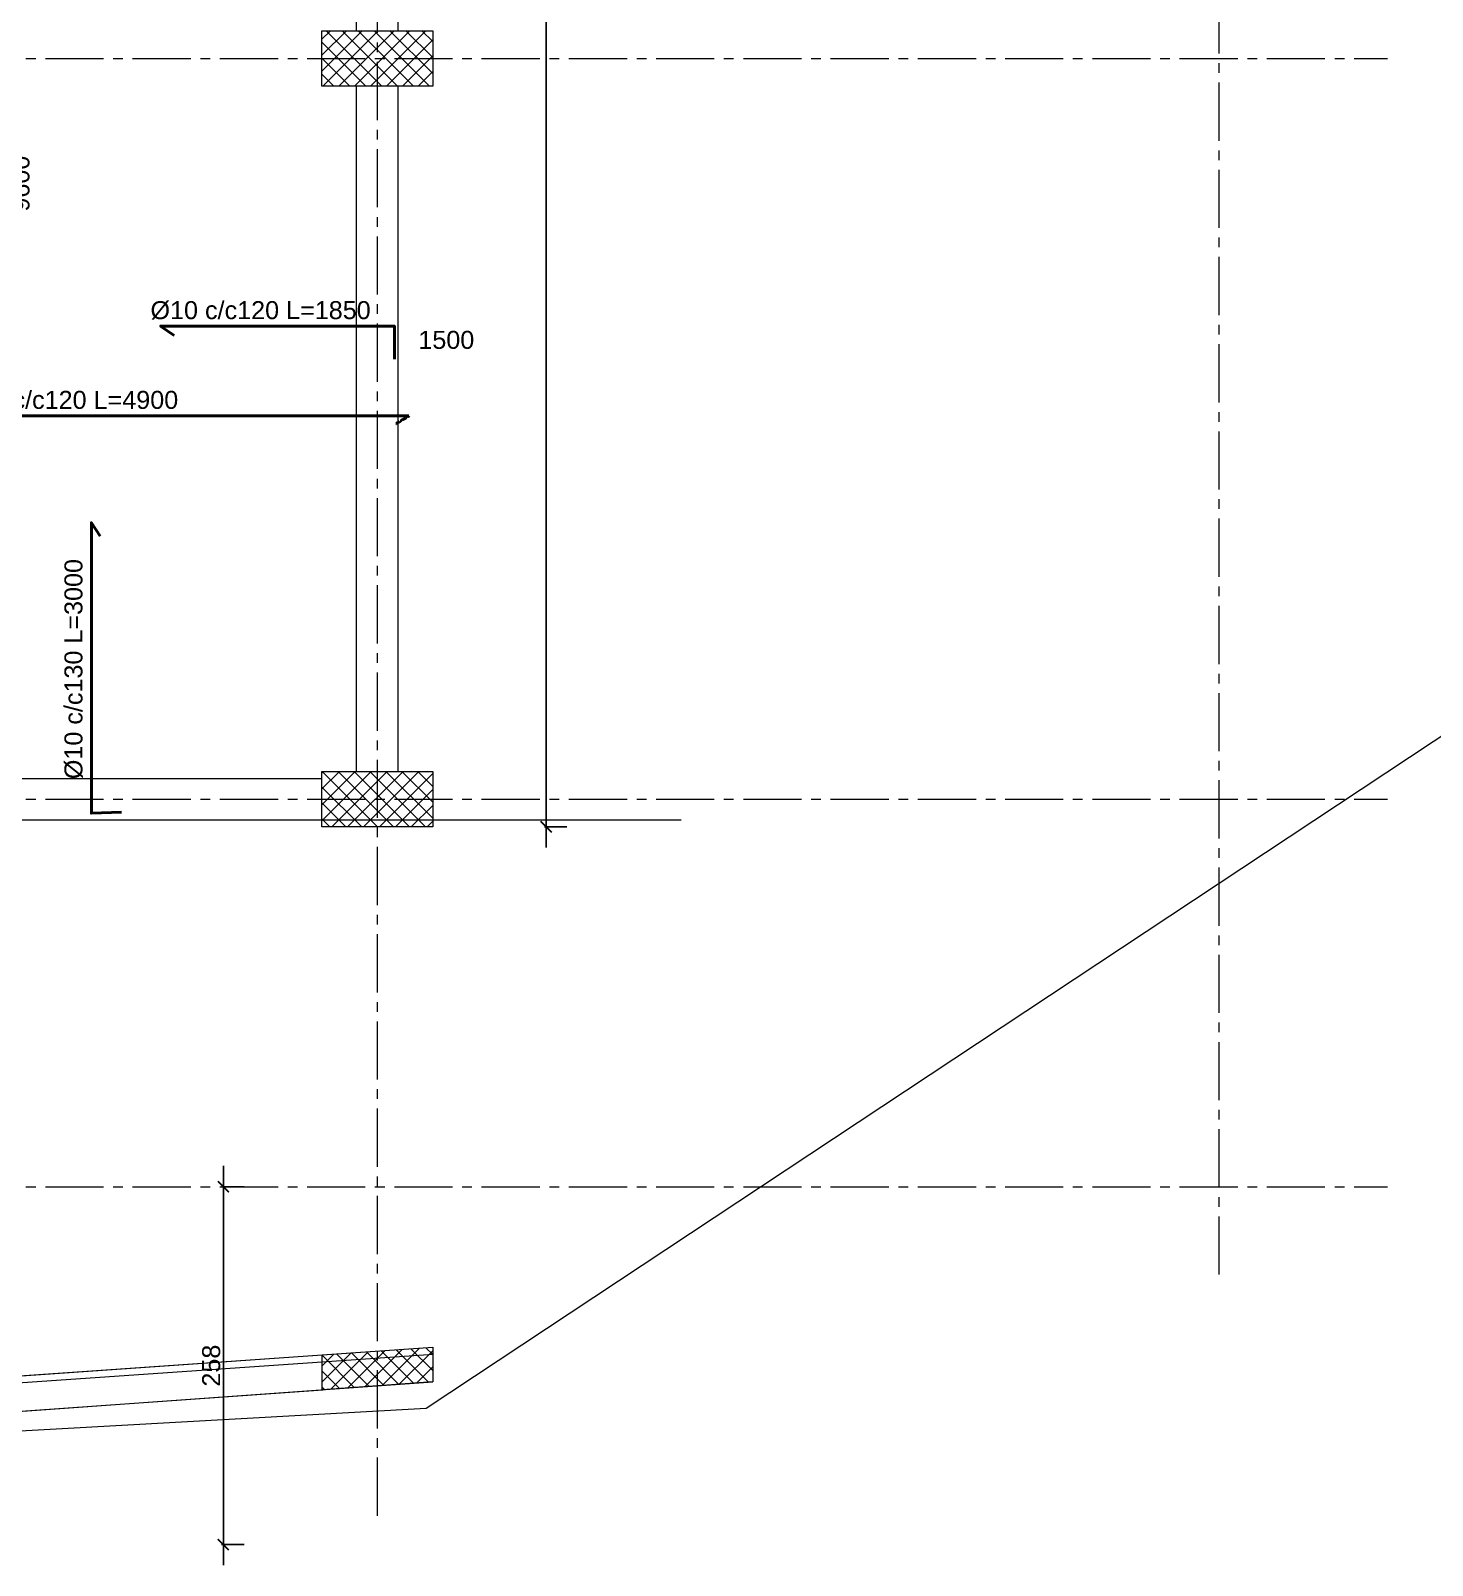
# Model space of a CAD drawing. Header units: inches. Extents: x -26151 to 62940, y -10194 to 246332.
# Drawn here: x -3926 to -2914, y 116363 to 117471 of the extents above; entities that cross this region are included whole.
import ezdxf

# ---------------------------------------------------------------- set-up
doc = ezdxf.new("R2010")
doc.units = ezdxf.units.IN
doc.header["$LTSCALE"] = 0.7
doc.header["$MEASUREMENT"] = 0
for name, pattern in [('ACAD_ISO10W100', [18, 12, -3, 0, -3]), ('CENTER2', [1.125, 0.75, -0.125, 0.125, -0.125]), ('DASHED2', [0.375, 0.25, -0.125])]:
    doc.linetypes.add(name, pattern=pattern)
doc.layers.get('0').update_dxf_attribs({"lineweight": 13})
doc.layers.get('Defpoints').update_dxf_attribs({"lineweight": 5})
for name, color, linetype, lineweight in [('axis', 254, 'ACAD_ISO10W100', 9), ('BEAM', 5, 'Continuous', 0), ('COLUMN', 4, 'Continuous', 20), ('hach', 9, 'Continuous', 9), ('hatch', 9, 'Continuous', 9), ('TEXT', 3, 'Continuous', 25), ('top renforcment', 7, 'Continuous', 40)]:
    doc.layers.add(name, color=color, linetype=linetype, lineweight=lineweight)
doc.styles.get("Standard").update_dxf_attribs({"font": 'arial.ttf', "height": 13})
doc.dimstyles.get("Standard").update_dxf_attribs({"dimtxt": 13, "dimasz": 5, "dimexe": 0.18, "dimexo": 0.0625, "dimgap": 6, "dimtad": 1, "dimdec": 0, "dimlfac": 10, "dimzin": 0, "dimdsep": 46, "dimtxsty": 'Standard', "dimblk": 'ARCHTICK', "dimcen": 0.09, "dimse1": 1, "dimse2": 1, "dimclrd": 1, "dimclre": 7, "dimclrt": 3, "dimadec": 0, "dimazin": 0, "dimtfac": 1, "dimtdec": 0, "dimtix": 1, "dimtofl": 0, "dimtmove": 0, "dimatfit": 3, "dimldrblk": 'ARCHTICK', "dimfxl": 0, "dimtolj": 1, "dimtzin": 0, "dimarcsym": 0})
doc.dimstyles.new('STANDARD$0', dxfattribs={"dimscale": 0, "dimtxt": 50, "dimasz": 8, "dimexe": 15, "dimexo": 0.0625, "dimgap": 2, "dimtad": 1, "dimdec": 0, "dimzin": 0, "dimdsep": 46, "dimtxsty": 'Standard', "dimblk1": 'ARCHTICK', "dimblk2": 'ARCHTICK', "dimsah": 1, "dimcen": 0.09, "dimdle": 15, "dimclrd": 3, "dimclre": 3, "dimclrt": 3, "dimazin": 0, "dimtfac": 1, "dimtdec": 0, "dimtofl": 0, "dimtmove": 1, "dimatfit": 3, "dimldrblk": 'ARCHTICK', "dimfxl": 0, "dimtolj": 1, "dimtzin": 0, "dimarcsym": 0})

# ---------------------------------------------------------------- blocks, each defined once
blk = doc.blocks.new('*D65')
at = {"layer": 'Defpoints', "color": 0, "lineweight": 15, "transparency": 16777216}
for p in [(-4167.5, 117192.9), (-3652.5, 117192.9, -38935.3), (-3652.5, 117191.2)]:
    blk.add_point(p, dxfattribs=at)
at = {"layer": 'TEXT', "color": 3, "transparency": 16777216, "insert": (-3898.8, 117204.2), "char_height": 13, "attachment_point": 5}
blk.add_mtext('\\A1;%%C10 c/c120 L=4900', dxfattribs=at)
blk = doc.blocks.new('_ArchTick')
at = {"color": 0, "linetype": 'ByBlock', "lineweight": 0, "const_width": 0.15}
blk.add_lwpolyline([(-0.5, -0.5), (0.5, 0.5)], dxfattribs=at)
blk = doc.blocks.new('*D97')
at = {"layer": 'Defpoints', "color": 0, "transparency": 16777216}
for p in [(-3920.4, 117851.1, -59863), (-3920.4, 117851.1), (-3920.4, 116891.1, -59863)]:
    blk.add_point(p, dxfattribs=at)
at = {"layer": 'TEXT', "color": 3, "transparency": 16777216, "insert": (-3933.1, 117360.6), "char_height": 13, "attachment_point": 5, "rotation": 90}
blk.add_mtext('\\A1;9600', dxfattribs=at)
blk = doc.blocks.new('*D129')
at = {"layer": 'Defpoints', "color": 0, "transparency": 16777216}
for p in [(-3825.5, 117257.7, 13009.9), (-3640.5, 117257.7), (-3640.5, 117256)]:
    blk.add_point(p, dxfattribs=at)
at = {"layer": 'TEXT', "color": 3, "transparency": 16777216, "insert": (-3759.8, 117269), "char_height": 13, "attachment_point": 5}
blk.add_mtext('\\A1;%%C10 c/c120 L=1850', dxfattribs=at)
blk = doc.blocks.new('*D1363')
at = {"layer": 'Defpoints', "color": 0, "transparency": 16777216}
for p in [(-3883.4, 117065.9), (-3883.4, 116890.9), (-3881.7, 116890.9)]:
    blk.add_point(p, dxfattribs=at)
at = {"layer": 'TEXT', "color": 3, "transparency": 16777216, "insert": (-3894.7, 117010), "char_height": 13, "attachment_point": 5, "rotation": 90}
blk.add_mtext('\\A1;%%C10 c/c130 L=3000', dxfattribs=at)
blk = doc.blocks.new('*D1368')
at = {"layer": 'Defpoints', "color": 0, "lineweight": 30, "transparency": 16777216}
for p in [(-3702.1, 117235, -26473), (-3552.1, 117235, -40395.4), (-3552.1, 117235)]:
    blk.add_point(p, dxfattribs=at)
at = {"layer": 'TEXT', "color": 3, "transparency": 16777216, "insert": (-3625.7, 117247.7), "char_height": 13, "attachment_point": 5}
blk.add_mtext('\\A1;1500', dxfattribs=at)
blk = doc.blocks.new('*D1381')
at = {"layer": 'Defpoints', "color": 0, "linetype": 'ByBlock', "lineweight": 15, "transparency": 16777216}
for p in [(-3675.5, 118621.1), (-3675.5, 116896.1), (-3553.6, 116896.1)]:
    blk.add_point(p, dxfattribs=at)
at = {"layer": 'hach', "color": 3, "lineweight": -2, "transparency": 16777216}
for p, q in [((-3553.6, 118636.1), (-3553.6, 116881.1)), ((-3554.8, 118621.1), (-3538.6, 118621.1)), ((-3554.8, 116896.1), (-3538.6, 116896.1))]:
    blk.add_line(p, q, dxfattribs=at)
at = {"layer": 'hach', "color": 3, "linetype": 'ByBlock', "lineweight": -2, "transparency": 16777216, "xscale": 8, "yscale": 8, "zscale": 8}
for p, rotation in [((-3553.6, 118621.1), 90), ((-3553.6, 116896.1), 270)]:
    blk.add_blockref('_ArchTick', p, dxfattribs=dict(at, rotation=rotation))
at = {"layer": 'hach', "color": 3, "linetype": 'ByBlock', "lineweight": 15, "transparency": 16777216, "insert": (-3562.2, 117758.6), "char_height": 13, "attachment_point": 5, "rotation": 90}
blk.add_mtext('\\A1;1725', dxfattribs=at)
blk = doc.blocks.new('*D1462')
at = {"layer": 'Defpoints', "color": 0, "linetype": 'ByBlock', "transparency": 16777216}
for p in [(-5398.9, 116636.1), (-5397.7, 116377.7), (-3786.7, 116377.7)]:
    blk.add_point(p, dxfattribs=at)
at = {"layer": 'hach', "color": 3, "lineweight": -2, "transparency": 16777216}
for p, q in [((-3786.7, 116651.1), (-3786.7, 116362.7)), ((-3788, 116636.1), (-3771.7, 116636.1)), ((-3788, 116377.7), (-3771.7, 116377.7))]:
    blk.add_line(p, q, dxfattribs=at)
at = {"layer": 'hach', "color": 3, "linetype": 'ByBlock', "lineweight": -2, "transparency": 16777216, "xscale": 8, "yscale": 8, "zscale": 8}
for p, rotation in [((-3786.7, 116636.1), 90), ((-3786.7, 116377.7), 270)]:
    blk.add_blockref('_ArchTick', p, dxfattribs=dict(at, rotation=rotation))
at = {"layer": 'hach', "color": 3, "linetype": 'ByBlock', "transparency": 16777216, "insert": (-3795.4, 116506.9), "char_height": 13, "attachment_point": 5, "rotation": 90}
blk.add_mtext('\\A1;258', dxfattribs=at)

msp = doc.modelspace()

# ---------------------------------------------------------------- hatches: boundary and pattern name
at = {"layer": 'hatch', "ltscale": 0.5}
h = msp.add_hatch(dxfattribs=at)
h.set_pattern_fill('NET', color=256, scale=65, angle=225, style=0)
h.set_pattern_definition([(225, (459964.688, 377464.795), (5.7452426, -5.7452426), []), (315, (459964.688, 377464.795), (5.7452426, 5.7452426), [])])
h.paths.add_polyline_path([(-3635.5, 117431.08), (-3715.5, 117431.08), (-3715.5, 117471.08), (-3635.5, 117471.08)])
h = msp.add_hatch(dxfattribs=at)
h.set_pattern_fill('NET', color=256, scale=65, angle=45, style=0)
h.set_pattern_definition([(45, (-467315.696, -142697.6286), (-5.7452426, 5.7452426), []), (135, (-467315.696, -142697.6286), (-5.7452426, -5.7452426), [])])
h.paths.add_polyline_path([(-3715.5, 116936.08), (-3635.5, 116936.08), (-3635.5, 116896.08), (-3715.5, 116896.08)])
h = msp.add_hatch(dxfattribs=at)
h.set_pattern_fill('NET', color=256, scale=65, angle=45, style=0)
h.set_pattern_definition([(45, (-465795.696, -142697.6286), (-5.7452426, 5.7452426), []), (135, (-465795.696, -142697.6286), (-5.7452426, -5.7452426), [])])
h.paths.add_polyline_path([(-3715.44, 116514.61), (-3635.5, 116520.13), (-3635.5, 116495.13), (-3715.3, 116489.46)])

# ---------------------------------------------------------------- linework, layer by layer
at = {"layer": 'axis', "linetype": 'CENTER2', "ltscale": 80}
for p, q in [((-3675.5, 116398.51), (-3675.5, 119991.98)), ((-3067.5, 116572.65), (-3067.5, 119991.98)), ((-5553.2, 117451.08), (-2945.95, 117451.08)), ((-5553.2, 116916.08), (-2945.95, 116916.08)), ((-5553.2, 116636.08), (-2945.95, 116636.08))]:
    msp.add_line(p, q, dxfattribs=at)
at = {"layer": 'BEAM', "linetype": 'Continuous'}
for p, q in [((-3690.5, 117471.08), (-3690.5, 117806.08)), ((-3660.5, 117471.08), (-3660.5, 117806.08)), ((-3690.5, 116936.08), (-3690.5, 117431.08)), ((-3660.5, 116936.08), (-3660.5, 117431.08)), ((-4087.5, 116931.08), (-3715.5, 116931.08)), ((-4087.5, 116901.08), (-3715.5, 116901.08))]:
    msp.add_line(p, q, dxfattribs=at)
at = {"layer": 'COLUMN'}
for p, q in [((-4087.61, 116488.89), (-3715.44, 116514.61)), ((-4087.47, 116462.99), (-3714.92, 116489.48))]:
    msp.add_line(p, q, dxfattribs=at)
for points in [[(-3635.5, 117431.08), (-3715.5, 117431.08), (-3715.5, 117471.08), (-3635.5, 117471.08)], [(-3715.5, 116936.08), (-3635.5, 116936.08), (-3635.5, 116896.08), (-3715.5, 116896.08)], [(-3715.44, 116514.61), (-3635.5, 116520.13), (-3635.5, 116495.13), (-3715.3, 116489.46)], [(-3715.44, 116514.61), (-3635.5, 116520.13), (-3635.5, 116495.13), (-3715.3, 116489.46)]]:
    msp.add_lwpolyline(points, close=True, dxfattribs=at)
at = {"layer": 'hach', "color": 4, "linetype": 'ByBlock'}
msp.add_line((-5399.01, 116901.08), (-3456.14, 116901.08), dxfattribs=at)
at = {"layer": 'hach', "color": 2, "linetype": 'ByBlock'}
msp.add_lwpolyline([(-2826.14, 117014.98), (-3640.29, 116475.94), (-5424.51, 116376.18), (-5424.5, 119870.13), (-3325.95, 119870.04), (-2826.14, 117014.98)], dxfattribs=at)
at = {"layer": 'hach', "linetype": 'ByBlock'}
msp.add_lwpolyline([(-5550.49, 116386.9), (-5219.1, 116411.2), (-4767.17, 116451.12), (-4127.21, 116481.14), (-3635.16, 116515.14)], dxfattribs=at)
at = {"layer": 'hach', "color": 5, "linetype": 'ByBlock'}
for points in [[(-5426.33, 116401.02), (-5221.52, 116416), (-4769.19, 116456.03), (-4128.47, 116486.07), (-3635.5, 116520.13)], [(-5424.51, 116376.08), (-5219.5, 116391.08), (-4767.5, 116431.08), (-4127.48, 116460.14), (-3635.5, 116495.13)]]:
    msp.add_lwpolyline(points, dxfattribs=at)
at = {"layer": 'top renforcment', "color": 3}
for points in [[(-3822.23, 117251.03), (-3831.97, 117257.69), (-3663.16, 117257.69), (-3663.16, 117233.72)], [(-3875.69, 117105.99), (-3881.97, 117115.73), (-3881.96, 116905.92), (-3860.33, 116906.76)]]:
    msp.add_lwpolyline(points, dxfattribs=at)
at = {"layer": 'top renforcment', "color": 4, "linetype": 'DASHED2', "ltscale": 2, "elevation": -5909.18}
msp.add_lwpolyline([(-4157.79, 117188.08), (-4167.53, 117192.88), (-3652.5, 117192.89), (-3662.24, 117187.07)], dxfattribs=at)

# ---------------------------------------------------------------- dimensions: what is measured, and where the dimension line sits
at = {"layer": 'hach', "color": 3, "linetype": 'ByBlock', "lineweight": 15}
dim = msp.add_linear_dim(base=(-3553.57, 116896.08), p1=(-3675.5, 118621.08), p2=(-3675.5, 116896.08), angle=90, dimstyle='STANDARD$0', override={"dimscale": 1, "dimfxl": 1.25}, dxfattribs=at)
dim.commit()
dim.dimension.update_dxf_attribs({"geometry": '*D1381', "text_midpoint": (-3562.21, 117758.58)})
at = {"layer": 'hach', "color": 4, "linetype": 'ByBlock'}
dim = msp.add_linear_dim(base=(-3786.73, 116377.68), p1=(-5398.91, 116636.08), p2=(-5397.68, 116377.68), angle=90, dimstyle='STANDARD$0', override={"dimscale": 1, "dimfxl": 1.25}, dxfattribs=at)
dim.commit()
dim.dimension.update_dxf_attribs({"geometry": '*D1462', "text_midpoint": (-3795.36, 116506.88)})
at = {"layer": 'TEXT'}
for base, p1, p2, angle, picture, middle in [((-3920.42, 117851.08, 59863.02), (-3920.42, 116891.08), (-3920.42, 117851.08), 90, '*D97', (-3920.42, 117360.58, 59863.02)), ((-3552.08, 117235.02), (-3702.08, 117235.02, -26472.98), (-3552.08, 117235.02, -40395.38), 360, '*D1368', (-3625.66, 117235.02))]:
    dim = msp.add_linear_dim(base=base, p1=p1, p2=p2, angle=angle, dimstyle='Standard', override={"dimsd1": 1, "dimsd2": 1, "dimfxl": 0.1, "dimfxlon": 1}, dxfattribs=at)
    dim.commit()
    dim.dimension.update_dxf_attribs({"geometry": picture, "text_midpoint": middle, "dimtype": 161})
for base, p1, p2, text, picture, middle in [((-3640.5, 117255.96, 13009.85), (-3825.54, 117257.66, 26019.71), (-3640.5, 117257.66, 13009.85), '%%C10 c/c120 L=<>', '*D129', (-3759.76, 117255.96, 13009.85)), ((-3652.5, 117191.16, 7100.68), (-4167.53, 117192.85, 7100.68), (-3652.5, 117192.85, -31834.6), '%%C10 c/c120 L=4900', '*D65', (-3898.83, 117191.16, 7100.68))]:
    dim = msp.add_linear_dim(base=base, p1=p1, p2=p2, text=text, dimstyle='Standard', override={"dimsd1": 1, "dimsd2": 1, "dimfxl": 0.1, "dimfxlon": 1}, dxfattribs=at)
    dim.commit()
    dim.dimension.update_dxf_attribs({"geometry": picture, "text_midpoint": middle, "dimtype": 160})
dim = msp.add_linear_dim(base=(-3881.71, 116890.92), p1=(-3883.41, 117065.92), p2=(-3883.41, 116890.92), angle=270, text='%%C10 c/c130 L=3000', dimstyle='STANDARD$0', override={"dimscale": 1, "dimtxt": 13, "dimasz": 5, "dimexe": 0.18, "dimgap": 6, "dimlfac": 10, "dimblk": 'ArchTick', "dimsah": 0, "dimdle": 0, "dimse1": 1, "dimse2": 1, "dimsd1": 1, "dimsd2": 1, "dimclrd": 1, "dimclre": 7, "dimadec": 0, "dimtix": 1, "dimtmove": 0, "dimfxl": 0.1}, dxfattribs=at)
dim.commit()
dim.dimension.update_dxf_attribs({"geometry": '*D1363', "text_midpoint": (-3881.71, 117010.01), "dimtype": 160})

doc.saveas('drawing.dxf')
